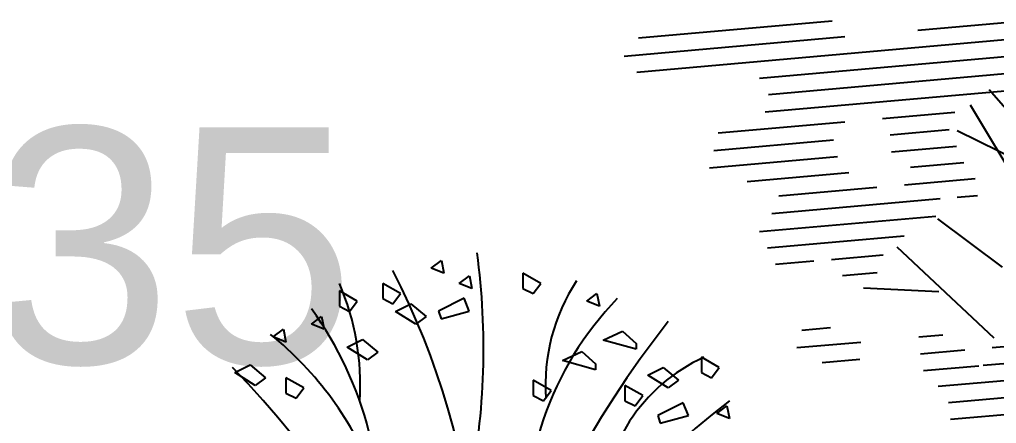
# Model space of a CAD drawing. Header units: millimetres. Extents: x 348 to 2201, y 118 to 1049.
# Drawn here: x 2100.714 to 2104.438, y 346.025 to 347.565 of the extents above; entities that cross this region are included whole.
import ezdxf

# ---------------------------------------------------------------- set-up
doc = ezdxf.new("R2010")
doc.units = ezdxf.units.MM
doc.layers.add('mur vue', color=7, linetype='Continuous', lineweight=13)
doc.layers.add('trees', color=104, linetype='Continuous')
doc.styles.add('Style-Arial', font='arial.ttf')

# ---------------------------------------------------------------- blocks, each defined once
blk = doc.blocks.new('Arbustos')
at = {"layer": 'trees', "linetype": 'Continuous'}
for p, q in [((-0.2891, 1.8305), (-0.2502, 1.8597)), ((-0.1822, 1.7722), (-0.1433, 1.8013)), ((-0.1433, 1.8013), (-0.1336, 1.7527)), ((-0.4737, 1.7722), (-0.4737, 1.7138)), ((-0.4057, 1.7333), (-0.4737, 1.7722)), ((-0.1336, 1.7527), (-0.1822, 1.7722)), ((-0.6389, 1.743), (-0.6389, 1.6846)), ((-0.5709, 1.7041), (-0.6389, 1.743)), ((-0.1446, 1.6665), (-0.164, 1.7151)), ((-0.6389, 1.6846), (-0.6, 1.6652)), ((-0.6, 1.6652), (-0.5709, 1.7041)), ((-0.3668, 1.6944), (-0.3085, 1.6457)), ((-0.7458, 1.6166), (-0.7069, 1.6457)), ((-0.7069, 1.6457), (-0.6972, 1.5971)), ((-0.3085, 1.6457), (-0.3474, 1.6166)), ((-0.6972, 1.5971), (-0.7458, 1.6166)), ((-0.8915, 1.5679), (-0.8527, 1.5971)), ((-0.8429, 1.5485), (-0.8915, 1.5679)), ((-0.8527, 1.5971), (-0.8429, 1.5485)), ((-0.6097, 1.529), (-0.5514, 1.5582)), ((-0.532, 1.4804), (-0.6097, 1.529)), ((-0.5514, 1.5582), (-0.4931, 1.5096)), ((-0.4931, 1.5096), (-0.532, 1.4804)), ((-1.0373, 1.4318), (-0.979, 1.461)), ((-0.979, 1.461), (-0.9207, 1.4123)), ((-0.9596, 1.3832), (-1.0373, 1.4318)), ((-0.9207, 1.4123), (-0.9596, 1.3832)), ((0.1385, 1.3248), (0.1677, 1.3637))]:
    blk.add_line(p, q, dxfattribs=at)
at = {"layer": 'trees', "color": 84, "true_color": 0x2aaf18}
for p, q in [((-0.2405, 1.811), (-0.2891, 1.8305)), ((-0.2502, 1.8597), (-0.2405, 1.811)), ((0.0608, 1.811), (0.0608, 1.7527)), ((0.1288, 1.7722), (0.0608, 1.811)), ((0.0996, 1.7333), (0.1288, 1.7722)), ((-0.4737, 1.7138), (-0.4348, 1.6944)), ((-0.4348, 1.6944), (-0.4057, 1.7333)), ((-0.164, 1.7151), (-0.2612, 1.6665)), ((-0.4251, 1.6652), (-0.3668, 1.6944)), ((-0.3474, 1.6166), (-0.4251, 1.6652)), ((-0.2612, 1.6665), (-0.2515, 1.6373)), ((-0.8429, 1.4123), (-0.8429, 1.354)), ((-0.7749, 1.3734), (-0.8429, 1.4123)), ((-0.8429, 1.354), (-0.8041, 1.3345)), ((-0.8041, 1.3345), (-0.7749, 1.3734))]:
    blk.add_line(p, q, dxfattribs=at)
at = {"layer": 'trees', "color": 1}
for p, q in [((0.0608, 1.7527), (0.0996, 1.7333)), ((0.3037, 1.7041), (0.3426, 1.7333)), ((0.3426, 1.7333), (0.3523, 1.6846)), ((0.3523, 1.6846), (0.3037, 1.7041)), ((-0.2515, 1.6373), (-0.1446, 1.6665)), ((0.3668, 1.5556), (0.4406, 1.5904)), ((0.4406, 1.5904), (0.4927, 1.5425)), ((0.4927, 1.5208), (0.3668, 1.5556)), ((0.4927, 1.5425), (0.4927, 1.5208)), ((0.2113, 1.4778), (0.2851, 1.5126)), ((0.2851, 1.5126), (0.3372, 1.4647)), ((0.741, 1.4901), (0.741, 1.4318)), ((0.809, 1.4512), (0.741, 1.4901)), ((0.3372, 1.443), (0.2113, 1.4778)), ((0.3372, 1.4647), (0.3372, 1.443)), ((0.5369, 1.4221), (0.5952, 1.4512)), ((0.6147, 1.3734), (0.5369, 1.4221)), ((0.5952, 1.4512), (0.6535, 1.4026)), ((0.741, 1.4318), (0.7799, 1.4123)), ((0.7799, 1.4123), (0.809, 1.4512)), ((0.0996, 1.4026), (0.0996, 1.3443)), ((0.1677, 1.3637), (0.0996, 1.4026)), ((0.4495, 1.3832), (0.4495, 1.3248)), ((0.5175, 1.3443), (0.4495, 1.3832)), ((0.6535, 1.4026), (0.6147, 1.3734)), ((0.0996, 1.3443), (0.1385, 1.3248)), ((0.4883, 1.3054), (0.5175, 1.3443)), ((0.4495, 1.3248), (0.4883, 1.3054)), ((0.6717, 1.3164), (0.5745, 1.2678)), ((0.6911, 1.2678), (0.6717, 1.3164)), ((0.7993, 1.2762), (0.8382, 1.3054)), ((0.8382, 1.3054), (0.8479, 1.2567)), ((0.5745, 1.2678), (0.5842, 1.2386)), ((0.5842, 1.2386), (0.6911, 1.2678)), ((0.8479, 1.2567), (0.7993, 1.2762))]:
    blk.add_line(p, q, dxfattribs=at)
at = {"layer": 'trees', "color": 55, "true_color": 0x97922b}
for centre, radius, start, end in [((-2.8103, 1.5231), 2.7209, 348.5823, 7.7252), ((-1.5476, 1.3838), 0.9883, 356.5785, 23.1389), ((0.8743, 1.3841), 0.7278, 146.8723, 183.9065), ((1.3039, 0.8566), 1.2311, 135.867, 186.2808), ((3.5092, -0.671), 3.6954, 141.5621, 185.2163), ((1.0225, 0.8882), 0.6605, 114.2978, 180.0834)]:
    blk.add_arc(centre, radius, start, end, dxfattribs=at)
at = {"layer": 'trees', "color": 45, "true_color": 0xba8d4a}
for centre, radius, start, end in [((-3.1323, 0.4398), 3.0304, 344.5546, 27.1102), ((-3.1399, -0.6288), 2.9507, 352.0797, 44.8241), ((2.4138, -0.7348), 2.5873, 127.2463, 185.7372)]:
    blk.add_arc(centre, radius, start, end, dxfattribs=at)
at = {"layer": 'trees', "color": 49, "true_color": 0x594322}
for centre, radius, start, end in [((-1.8654, 0.8633), 1.3828, 352.9138, 35.9379), ((-1.7465, 0.5412), 1.3374, 21.5784, 50.8004)]:
    blk.add_arc(centre, radius, start, end, dxfattribs=at)
blk = doc.blocks.new('Vista arvore')
at = {"layer": 'trees', "color": 97, "true_color": 0x25742c}
for p, q in [((-2.6641, 3.8651), (-1.9254, 3.9303)), ((-1.5992, 3.8941), (-1.1395, 3.9347)), ((-2.6705, 3.7346), (-1.0193, 3.8803)), ((-2.1807, 3.5829), (-1.0943, 3.6787)), ((-2.3597, 3.5021), (-1.8775, 3.5446)), ((-1.7052, 3.4949), (-1.4793, 3.5148)), ((-2.3768, 3.4356), (-1.9202, 3.4759)), ((-1.699, 3.4304), (-1.4516, 3.4523)), ((-1.6276, 3.3717), (-1.4238, 3.3897)), ((-2.2496, 3.3168), (-1.8617, 3.3511)), ((-1.6506, 3.3047), (-1.3804, 3.3286)), ((-2.156, 3.1951), (-1.5136, 3.2518)), ((-1.4494, 3.2575), (-1.3717, 3.2644)), ((-2.1719, 3.0638), (-1.6512, 3.1097)), ((-1.928, 3.0203), (-1.7319, 3.0376)), ((-2.1416, 3.0015), (-1.9955, 3.0143)), ((-1.887, 2.9589), (-1.7547, 2.9706)), ((-1.595, 2.7248), (-1.5039, 2.7328))]:
    blk.add_line(p, q, dxfattribs=at)
at = {"layer": 'trees', "color": 99, "true_color": 0x1a511e}
for p, q in [((-2.719, 3.7953), (-1.8781, 3.8695)), ((-2.2031, 3.7109), (-0.5296, 3.8586)), ((-2.1682, 3.649), (-0.5764, 3.7894)), ((-2.3939, 3.3691), (-1.906, 3.4122)), ((-2.1293, 3.2625), (-1.7557, 3.2954)), ((-2.2022, 3.1261), (-1.5303, 3.1854)), ((-2.0412, 2.7504), (-1.9327, 2.7599)), ((-1.3155, 2.6844), (-0.5156, 2.755)), ((-2.0607, 2.6837), (-1.8164, 2.7052)), ((-1.5216, 2.5363), (0.1418, 2.6831)), ((-1.3499, 2.6164), (-0.4784, 2.6933)), ((-1.5893, 2.6603), (-1.42, 2.6752)), ((-1.482, 2.4748), (0.7556, 2.6723)), ((-1.9642, 2.6272), (-1.8201, 2.6399)), ((-1.5771, 2.5964), (-1.3671, 2.6149)), ((-1.4747, 2.4105), (-1.2093, 2.4339))]:
    blk.add_line(p, q, dxfattribs=at)
at = {"layer": 'trees', "color": 49, "true_color": 0x594322}
for p, q in [((-0.7787, 3.0355), (-1.3278, 3.6672)), ((-0.8985, 2.7728), (-1.398, 3.6078)), ((-1.032, 3.3051), (-1.4492, 3.5101)), ((-1.5192, 2.8961), (-1.8066, 2.9107))]:
    blk.add_line(p, q, dxfattribs=at)
at = {"layer": 'trees', "color": 84, "true_color": 0x2aaf18}
blk.add_line((-1.7341, 3.5573), (-1.4579, 3.5817), dxfattribs=at)
at = {"layer": 'trees', "color": 47, "true_color": 0x8d6a35}
for p, q in [((-1.2762, 2.9908), (-1.5236, 3.1747)), ((-1.3085, 2.7195), (-1.6784, 3.0662))]:
    blk.add_line(p, q, dxfattribs=at)

msp = doc.modelspace()

# ---------------------------------------------------------------- block references
msp.add_blockref('Vista arvore', (2105.7378, 343.63))
at = {"layer": 'mur vue'}
msp.add_blockref('Arbustos', (2102.5727, 344.7867), dxfattribs=at)

# ---------------------------------------------------------------- texts
at = {"insert": (2098.1502, 347.1533), "char_height": 2.5, "attachment_point": 1, "style": 'Style-Arial'}
msp.add_mtext_dynamic_manual_height_columns('\\pt1092.5;{\\H0.36x;724.35}', width=4.361878, gutter_width=1, heights=[1.8608], dxfattribs=at)

doc.saveas('drawing.dxf')
